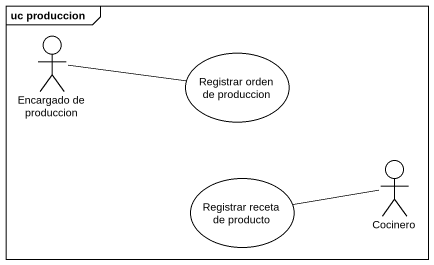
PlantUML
@startuml
mainframe uc produccion
actor "Encargado de produccion" as Encargado_de_produccion
usecase "Registrar orden de produccion" as Registrar_orden_de
actor Cocinero
usecase "Registrar receta de producto" as Registrar_receta_de_producto
Encargado_de_produccion -right- Registrar_orden_de
Cocinero -left- Registrar_receta_de_producto
@enduml
